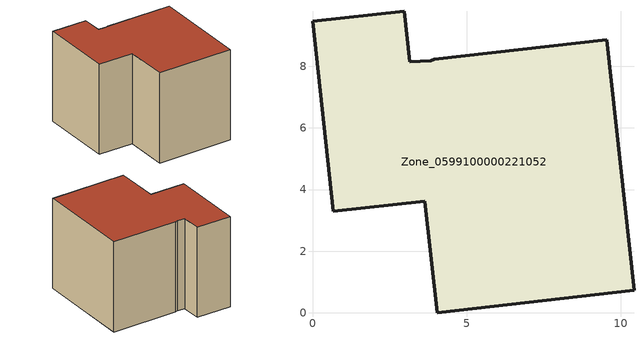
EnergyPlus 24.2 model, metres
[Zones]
Zone_0599100000221052
 floor ground (C_G): 3.83,8.18 3.96,8.23 9.55,8.86 10.43,0.73 4.04,0 3.65,3.62 0.67,3.3 0,9.46 2.98,9.79 3.16,8.14 z0
 wall outside (C_F): 2.98,9.79 0,9.46 0.67,3.3 3.65,3.62 4.04,0 10.43,0.73 9.55,8.86 3.96,8.23 3.83,8.18 3.16,8.14 2.98,9.79 z0:7.69
 roof outside (C_R): 9.55,8.86 3.96,8.23 3.83,8.18 3.16,8.14 2.98,9.79 0,9.46 0.67,3.3 3.65,3.62 4.04,0 10.43,0.73 z7.69
[BUILDING]
Pand.0599100000221052: North Axis=0; Terrain=City; Loads Convergence Tolerance Value=0.04; Temperature Convergence Tolerance Value=0.4; Solar Distribution=FullExterior; Maximum Number of Warmup Days=25; Minimum Number of Warmup Days=1
[Site:Location]
Rotterdam.The.Hague.AP_ZH_NLD Design_Conditions: Latitude=51.96; Longitude=4.45; Time Zone=1; Elevation=-4.5
[SITE:GROUNDTEMPERATURE:BUILDINGSURFACE]
18, 18, 18, 18, 18, 18, 18, 18, 18, 18, 18, 18
[MATERIAL] Thermal Absorptance=0.9; Solar Absorptance=0.7; Visible Absorptance=0.7
Name | Roughness | Thickness | Conductivity | Density | Specific Heat
G.TC.1946-1964 | MediumSmooth | 0.15 | 1 | 540 | 1210
F.TC.1946-1964 | Rough | 0.3 | 0.857143 | 1920 | 840
R.TC.1946-1964 | MediumRough | 0.2 | 0.235294 | 1500 | 1000
[CONSTRUCTION]
C_G: G.TC.1946-1964
C_F: F.TC.1946-1964
C_R: R.TC.1946-1964
[ZONE]
Zone_0599100000221052: Type=1; Multiplier=1; Ceiling Height=Autocalculate; Volume=Autocalculate; Floor Area=autocalculate; Part of Total Floor Area=Yes
[ZONEINFILTRATION:DESIGNFLOWRATE]
Infil_Zone_0599100000221052: Zone or ZoneList or Space or SpaceList=Zone_0599100000221052; Schedule=AlwaysOn; Design Flow Rate Calculation Method=Flow/Area; Flow Rate per Floor Area=0.003; Constant Term Coefficient=1; Temperature Term Coefficient=0; Velocity Term Coefficient=0; Velocity Squared Term Coefficient=0
[HVACTEMPLATE:ZONE:IDEALLOADSAIRSYSTEM]
Zone_0599100000221052: Maximum Heating Supply Air Temperature=50; Minimum Cooling Supply Air Temperature=13; Maximum Heating Supply Air Humidity Ratio=0.0156; Minimum Cooling Supply Air Humidity Ratio=0.0077; Heating Limit=NoLimit; Cooling Limit=NoLimit; Dehumidification Control Type=ConstantSensibleHeatRatio; Cooling Sensible Heat Ratio=0.7; Dehumidification Setpoint=60; Humidification Control Type=None; Humidification Setpoint=30; Outdoor Air Method=None; Outdoor Air Flow Rate per Person=0.00944; Outdoor Air Flow Rate per Zone Floor Area=0; Outdoor Air Flow Rate per Zone=0; Demand Controlled Ventilation Type=None; Outdoor Air Economizer Type=NoEconomizer; Heat Recovery Type=None; Sensible Heat Recovery Effectiveness=0.7; Latent Heat Recovery Effectiveness=0.65
[ZONECONTROL:THERMOSTAT]
ThermostatControl_Zone_0599100000221052: Zone or ZoneList=Zone_0599100000221052; Control Type Schedule=DualSetpointControlType; Control 1=Thermostat_Zone_0599100000221052; Temperature Difference Between Cutout And Setpoint=0
[THERMOSTATSETPOINT:DUALSETPOINT]
Thermostat_Zone_0599100000221052: Heating Setpoint Temperature Schedule=HeatingSetpoint_Zone_0599100000221052; Cooling Setpoint Temperature Schedule=CoolingSetpoint_Zone_0599100000221052
[SCHEDULE:COMPACT]
HeatingSetpoint_Zone_0599100000221052: Through: 12/31, For: AllDays, Until: 24:00, 21
CoolingSetpoint_Zone_0599100000221052: Through: 12/31, For: AllDays, Until: 24:00, 24
DualSetpointControlType: Through: 12/31, For: AllDays, Until: 24:00, 4
AlwaysOn: Through: 12/31, For: AllDays, Until: 24:00, 1
